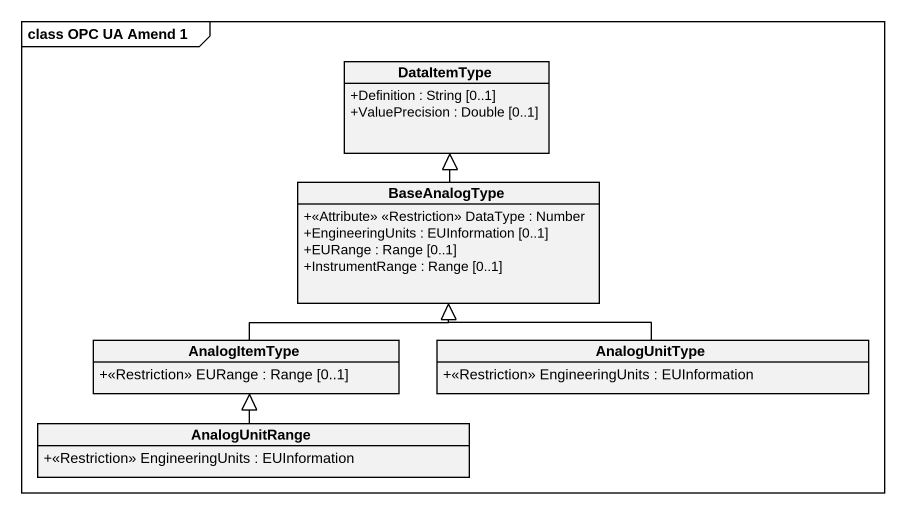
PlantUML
@startuml
mainframe class OPC UA Amend 1
hide circle
hide empty members
skinparam classAttributeIconSize 0
class DataItemType {
  +Definition : String [0..1]
  +ValuePrecision : Double [0..1]
}
class BaseAnalogType {
  +<<Attribute>> <<Restriction>> DataType : Number
  +EngineeringUnits : EUInformation [0..1]
  +EURange : Range [0..1]
  +InstrumentRange : Range [0..1]
}
class AnalogItemType {
  +<<Restriction>> EURange : Range [0..1]
}
class AnalogUnitType {
  +<<Restriction>> EngineeringUnits : EUInformation
}
class AnalogUnitRange {
  +<<Restriction>> EngineeringUnits : EUInformation
}
BaseAnalogType -up-|> DataItemType
AnalogItemType -up-|> BaseAnalogType
AnalogUnitType -up-|> BaseAnalogType
AnalogUnitRange -up-|> AnalogItemType
@enduml
